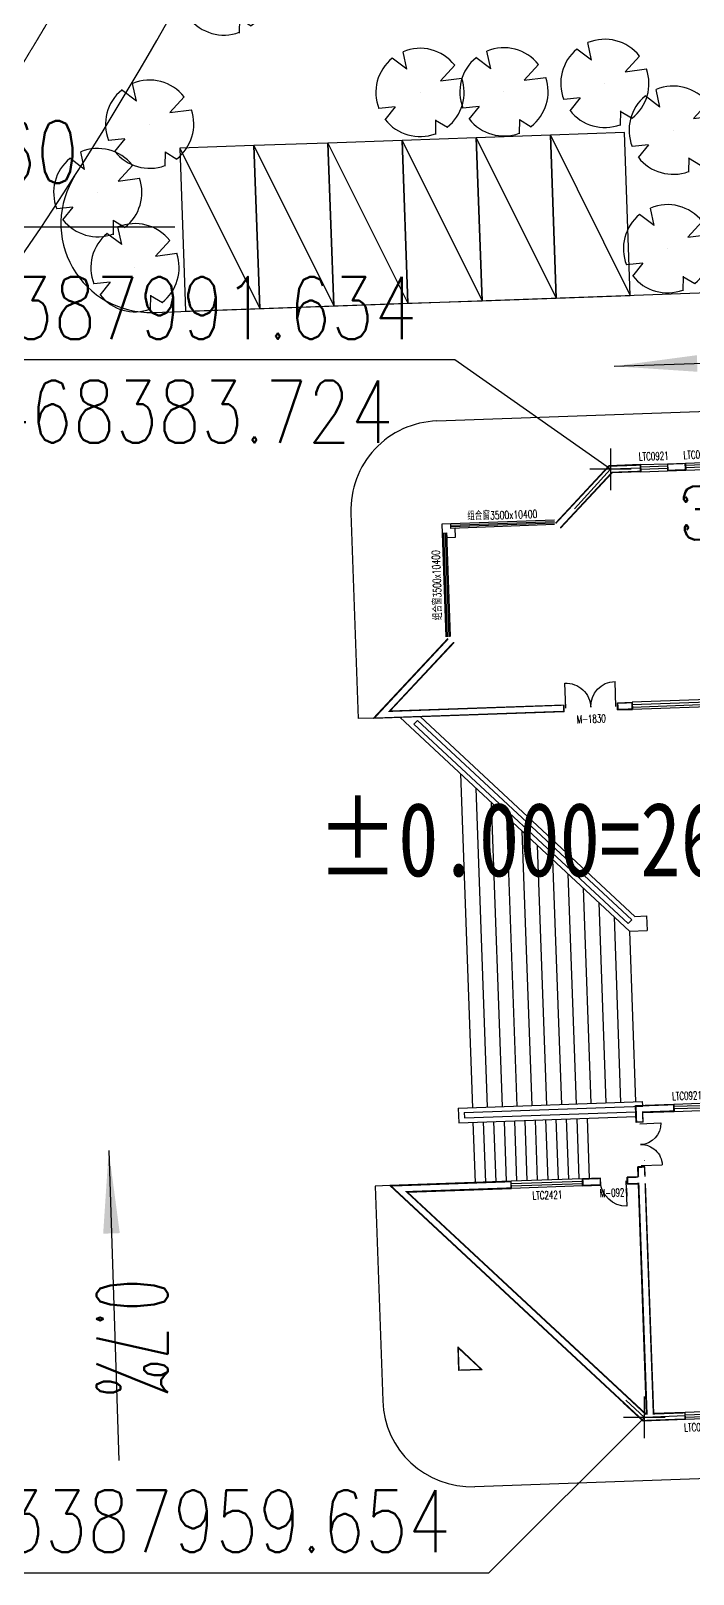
# Model space of a CAD drawing. Header units: millimetres. Extents: x 468001845 to 468595845, y 3387484553 to 3388325553.
# Drawn here: x 468364187 to 468386506, y 3387954367 to 3388006421 of the extents above; entities that cross this region are included whole.
import ezdxf
from ezdxf.enums import TextEntityAlignment as Align

# ---------------------------------------------------------------- set-up
doc = ezdxf.new("R2010")
doc.units = ezdxf.units.MM
for name, pattern in [('10', [1, 0.5, 0.5]), ('ACAD_ISO04W100', [30.5, 24, -3, 0.5, -3]), ('CENTER', [2, 1.25, -0.25, 0.25, -0.25]), ('CONTINOUS', [0])]:
    doc.linetypes.add(name, pattern=pattern)
for name, color, linetype in [('DE', 134, 'Continuous'), ('H', 8, 'CONTINOUS'), ('N-ROAD', 4, 'Continuous'), ('PUB_DIM', 3, 'Continuous'), ('PUB_TEXT', 7, 'Continuous'), ('PUB_WALL', 255, 'Continuous'), ('ROAD-XING', 1, 'CENTER'), ('STAIR', 121, 'Continuous'), ('TEXT', 7, 'Continuous'), ('WALL', 7, 'Continuous'), ('WINDOW', 4, 'Continuous'), ('WINDOW_TEXT', 7, 'Continuous'), ('树', 104, 'Continuous')]:
    doc.layers.add(name, color=color, linetype=linetype)
doc.styles.add('-黑体', font='', dxfattribs={"width": 0.8})
doc.styles.add('_DIMFONT', font='TXT.shx')
doc.styles.add('_TXT', font='SIMPLEX.shx', dxfattribs={"width": 0.6})
doc.styles.add('DIM_FONT', font='SIMPLEX.shx', dxfattribs={"width": 0.8})
doc.styles.add('HZ1', font='COMPLEX', dxfattribs={"width": 0.7, "bigfont": 'FS64F'})
doc.styles.add('HZ_TXT', font='TXT.shx', dxfattribs={"width": 0.8, "bigfont": 'hztxt.shx'})
doc.styles.add('SIMPLEX', font='SIMPLEX.SHX')
doc.styles.get('-黑体').set_extended_font_data('SimHei')

# ---------------------------------------------------------------- blocks, each defined once
blk = doc.blocks.new('A$C7A7F17D7')
at = {"layer": '树'}
for p, q in [((1064.461977899075, 2275.075304031372), (579.6998383104801, 2669.184027671814)), ((1064.461977899075, 2275.075304031372), (958.6176670789719, 2872.060528278351)), ((2684.034389317036, 2356.799400806427), (2182.173370778561, 1845.556018829346)), ((2182.173370778561, 1845.556018829346), (2905.45302733779, 1913.526818275452)), ((1482.531437784433, 1479.69945526123), (1482.690974116325, 1479.782811641693)), ((1482.569528102875, 1479.820901870728), (1482.652883768082, 1479.661365032196)), ((628.8908385932446, 1018.702308177948), (80.07702097296715, 984.2144150733948)), ((628.8908385932446, 1018.702308177948), (267.8052891492844, 598.5173497200012)), ((1973.848592251539, 534.5792412757874), (1948.418229550123, 42.34585094451904)), ((1969.908418238163, 527.3291530609131), (2362.026458621025, 273.7304320335388))]:
    blk.add_line(p, q, dxfattribs=at)
for start, end in [(127.1476123115546, 199.4587282398993), (36.13004591824089, 110.624761029471), (306.0239023919269, 16.95503475318158), (215.8357190449334, 288.3017409415276)]:
    blk.add_arc((1482.611206114292, 1479.74113368988), 1487.497519003983, start, end, dxfattribs=at)
blk = doc.blocks.new('_ARROW')
blk.add_solid([(0, 0), (-1, 0.1), (-1, -0.1)])
blk = doc.blocks.new('A$C025E5261')
at = {"layer": 'PUB_DIM'}
blk.add_lwpolyline([(5.960464477539062e-08, 408.0407643318176), (10462.66255837679, 753.7422709465027)], dxfattribs=at)
at = {"layer": 'PUB_DIM', "xscale": 2800, "yscale": 2800, "zscale": 2800, "rotation": 181.892446957}
blk.add_blockref('_ARROW', (5.960464477539062e-08, 408.0407643318176), dxfattribs=at)
at = {"layer": 'PUB_TEXT', "style": '_TXT', "width": 0.5249999999999999}
blk.add_text('0.5%', height=2400, dxfattribs=at).set_placement((4334.559077739716, -4.76837158203125e-07))
blk = doc.blocks.new('30903211455112')
for p, q in [((-1750, 74.9999999999709), (1750, 74.9999999999709)), ((-1750, 24.7499999999709), (1750, 24.7499999999709)), ((-1750, -24.7500000000291), (1750, -24.7500000000291)), ((-1750, -75.0000000000291), (1750, -75.0000000000291))]:
    blk.add_line(p, q)
at = {"style": 'SIMPLEX', "flags": 9}
blk.add_attdef('A', text='', height=1, dxfattribs=at).set_placement((0, -2.91038304567337e-11), align=Align.MIDDLE)
blk = doc.blocks.new('_WBLK')
for p, q in [((-0.5, 0.5), (0.5, 0.5)), ((0.5, 0.1666666666666666), (-0.5, 0.1666666666666666)), ((0.5, -0.1666666666666667), (-0.5, -0.1666666666666667)), ((-0.4999999999999999, -0.5), (0.5, -0.5))]:
    blk.add_line(p, q)
at = {"layer": 'WINDOW_TEXT', "style": 'SIMPLEX', "flags": 9}
blk.add_attdef('A', text='', height=1, dxfattribs=at).set_placement((0, 1.5), align=Align.MIDDLE)
blk = doc.blocks.new('30903211504120')
for p, q in [((-1750, 74.9999999999709), (1750, 74.9999999999709)), ((-1750, 24.7499999999709), (1750, 24.7499999999709)), ((-1750, -24.7500000000291), (1750, -24.7500000000291)), ((-1750, -75.0000000000291), (1750, -75.0000000000291))]:
    blk.add_line(p, q)
at = {"style": 'SIMPLEX', "flags": 9}
blk.add_attdef('A', text='', height=1, dxfattribs=at).set_placement((0, 0), align=Align.MIDDLE)
blk = doc.blocks.new('_DBLK1')
for p, q in [((-0.47, 0), (-0.47, -0.47)), ((0.4699999999999999, 0), (0.4699999999999999, -0.47))]:
    blk.add_line(p, q)
for centre, start, end in [((-0.47, 0), 270, 0), ((0.4699999999999999, 0), 180, 270)]:
    blk.add_arc(centre, 0.47, start, end)
at = {"layer": 'WINDOW_TEXT', "style": 'SIMPLEX', "flags": 9}
blk.add_attdef('A', text='', height=1, dxfattribs=at).set_placement((0, 1.5), align=Align.MIDDLE)
blk = doc.blocks.new('_DBLK')
blk.add_line((-0.45, 0), (-0.45, -0.95))
blk.add_arc((-0.45, 0), 0.95, 270, 0)
at = {"layer": 'WINDOW_TEXT', "style": 'SIMPLEX', "flags": 9}
blk.add_attdef('A', text='', height=1, dxfattribs=at).set_placement((0, 1.5), align=Align.MIDDLE)
blk = doc.blocks.new('A$C71E140F5')
at = {"layer": 'PUB_WALL'}
for points in [[(6527.03649690561, 35317.07993376159, 35, 35, 0), (8332.162128234806, 37122.20556509082, 35, 35, 0), (9292.499610606814, 37122.20556509082, 35, 35, 0), (9292.499610606814, 37327.20556509079, 35, 35, 0), (8247.248347948189, 37327.20556509079, 35, 35, 0), (6382.079606762272, 35462.03682390475, 35, 35, 0)], [(2797.330869420781, 31587.37430627676, 35, 35, 0), (537.1621282347478, 29327.20556509082, 35, 35, 0), (6422.205238091585, 29327.20556509079, 35, 35, 0), (6422.205238091527, 29122.20556509079, 35, 35, 0), (42.2483479482471, 29122.20556509084, 35, 35, 0), (2622.373979277501, 31702.33119642004, 35, 35, 0)], [(8592.205238091527, 13344.70556509082, 35, 35, 0), (8592.205238091527, 13657.20556509076, 35, 35, 0), (8387.205238091527, 13657.20556509082, 35, 35, 0), (8387.205238091527, 13344.70556509076, 35, 35, 0)], [(-0.0003893931861966848, 13327.20556509134, 35, 35, 0), (4072.499610606814, 13327.20556509076, 35, 35, 0), (4072.49961060693, 13122.2055650907, 35, 35, 0), (537.1621282347478, 13122.20556509079, 35, 35, 0), (8332.16212823469, 5327.205565090844, 35, 35, 0), (8387.499610606814, 5327.205565090815, 35, 35, 0), (8387.499610606814, 13122.20556509079, 35, 35, 0), (8017.499610606872, 13122.20556509076, 35, 35, 0), (8017.499610606872, 13327.20556509084, 35, 35, 0), (8369.705238091527, 13327.20556509128, 35, 35, 0)], [(12.37397927755956, 13357.07993376156, 35, 35, 0), (8247.248347948364, 5122.205565090815, 35, 35, 0), (9657.205238091585, 5122.205565090786, 35, 35, 0), (9657.205238091585, 5327.205565090786, 35, 35, 0), (8592.499610606872, 5327.205565090786, 35, 35, 0), (8592.499610606814, 13104.70556509076, 35, 35, 0)]]:
    blk.add_lwpolyline(points, format="xyseb", dxfattribs=at)
for points in [[(10227.49961060681, 37327.20556509076, 35, 35, 0), (10802.49961060681, 37327.20556509082, 35, 35, 0), (10802.49961060681, 37122.20556509076, 35, 35, 0), (10227.49961060681, 37122.20556509084, 35, 35, 0)], [(8257.205238091527, 29122.20556509076, 35, 35, 0), (8722.205238091527, 29122.20556509079, 35, 35, 0), (8722.205238091527, 29327.20556509079, 35, 35, 0), (8257.205238091527, 29327.20556509073, 35, 35, 0)], [(8592.205238091585, 15192.20556509079, 35, 35, 0), (8387.205238091527, 15192.20556509079, 35, 35, 0), (8387.205238091468, 15727.20556509076, 35, 35, 0), (9642.205238091527, 15727.20556509073, 35, 35, 0), (9642.205238091527, 15522.20556509076, 35, 35, 0), (8592.205238091527, 15522.20556509076, 35, 35, 0)], [(7082.499610606872, 13122.20556509076, 35, 35, 0), (7082.499610606814, 13327.20556509076, 35, 35, 0), (6507.499610606814, 13327.20556509076, 35, 35, 0), (6507.499610606814, 13122.20556509073, 35, 35, 0)], [(2847.456500749744, 7042.205565090524, 35, 35, 0), (2107.205238091352, 7782.456827748916, 35, 35, 0), (2107.205238091294, 7042.205565090611, 35, 35, 0)]]:
    blk.add_lwpolyline(points, format="xyseb", close=True, dxfattribs=at)
at = {"layer": 'PUB_WALL', "const_width": 35}
blk.add_lwpolyline([(8609.999610606814, 13884.70556509076, 0.9999999999999999), (8609.705238091527, 13884.70556509076, 0.9999999999999999)], format="xyb", dxfattribs=at)
at = {"layer": 'STAIR', "ltscale": 0.05}
for p, q in [((8369.705238091527, 21634.99993760604), (899.9996106067556, 29104.70556509082)), ((1487.496236234438, 28990.97048285816), (1360.217015620787, 28863.69126224463)), ((8335.789111956838, 21888.11916590857), (1360.217015620787, 28863.69126224463)), ((8463.06833257043, 22015.39838652211), (1487.496236234438, 28990.97048285816)), ((8572.669883654336, 22124.99993760604), (1592.964256169565, 29104.70556509079)), ((2869.705238091468, 27134.99993760613), (2869.705238091527, 15869.70556509082)), ((3369.705238091527, 26634.99993760604), (3369.705238091527, 15869.70556509082)), ((3869.705238091527, 26134.99993760607), (3869.705238091527, 15869.70556509082)), ((4369.705238091527, 25634.99993760604), (4369.705238091527, 15869.70556509082)), ((4869.705238091468, 25134.99993760607), (4869.705238091527, 15869.70556509082)), ((5369.705238091527, 24634.99993760604), (5369.705238091527, 15869.70556509082)), ((5869.705238091527, 24134.99993760607), (5869.705238091527, 15869.70556509082)), ((6369.705238091527, 23634.99993760607), (6369.705238091527, 15869.70556509082)), ((6869.705238091585, 23134.99993760602), (6869.705238091527, 15869.70556509082)), ((7369.705238091527, 22634.99993760604), (7369.705238091527, 15869.70556509082)), ((7869.705238091527, 22134.99993760604), (7869.705238091527, 15869.70556509082)), ((8463.06833257043, 22015.39838652211), (8335.789111956838, 21888.11916590857)), ((8572.669883654336, 22124.99993760604), (8969.705238091527, 22124.99993760604)), ((8969.705238091527, 22124.99993760604), (8969.705238091527, 21634.99993760604)), ((8369.705238091527, 21634.99993760607), (8369.705238091527, 15869.7055650907)), ((8369.705238091527, 21634.99993760604), (8969.705238091527, 21634.99993760604)), ((2389.705238091527, 15869.70556509082), (8609.705238091585, 15869.7055650907)), ((2389.705238091527, 15869.70556509082), (2389.705238091527, 15379.70556509079)), ((2589.705238091527, 15714.70556509084), (8609.705238091585, 15714.7055650907)), ((2589.705238091527, 15714.70556509084), (2589.705238091527, 15534.70556509076)), ((8609.705238091527, 15744.70556509073), (8609.705238091585, 15869.7055650907)), ((2389.705238091527, 15379.70556509079), (8369.705238091527, 15379.70556509076)), ((2589.705238091527, 15534.70556509079), (8369.705238091527, 15534.70556509076)), ((2869.705238091527, 15379.70556509079), (2869.705238091527, 13344.70556509076)), ((3219.705238091527, 15379.70556509079), (3219.705238091527, 13344.70556509076)), ((3569.705238091527, 15379.70556509079), (3569.705238091527, 13344.70556509076)), ((3919.705238091527, 15379.70556509079), (3919.705238091527, 13344.70556509076)), ((4269.705238091527, 15379.70556509079), (4269.705238091527, 13344.70556509076)), ((4619.705238091527, 15379.70556509079), (4619.705238091527, 13344.70556509076)), ((4969.705238091527, 15379.70556509079), (4969.705238091527, 13344.70556509076)), ((5319.705238091527, 15379.70556509079), (5319.705238091527, 13344.70556509076)), ((5669.705238091527, 15379.70556509079), (5669.705238091527, 13344.70556509076)), ((6019.705238091527, 15379.70556509079), (6019.705238091527, 13344.70556509076)), ((6369.705238091527, 15379.70556509079), (6369.705238091527, 13344.70556509076)), ((6719.705238091527, 15379.70556509079), (6719.705238091527, 13344.70556509076))]:
    blk.add_line(p, q, dxfattribs=at)
at = {"layer": 'WALL'}
for p, q in [((6369.705238091527, 35474.41119257553), (8239.999610606814, 37344.70556509082)), ((6539.410865576356, 35304.70556509082), (8339.410865576356, 37104.70556509082)), ((9309.999610606814, 37344.70556509082), (8239.999610606814, 37344.70556509082)), ((9309.999610606814, 37104.70556509082), (8339.410865576356, 37104.70556509082)), ((9309.999610606814, 37344.70556509082), (9309.999610606814, 37104.70556509082)), ((10209.99961060681, 37344.70556509082), (10819.99961060681, 37344.70556509082)), ((10209.99961060681, 37344.70556509082), (10209.99961060681, 37104.70556509082)), ((10209.99961060681, 37104.70556509082), (10819.99961060681, 37104.70556509082)), ((10819.99961060681, 37344.70556509082), (10819.99961060681, 37104.70556509082)), ((-0.0003893932444043458, 29104.70556509082), (2609.999610606756, 31714.70556509082)), ((579.4108655762393, 29344.70556509076), (2809.705238091527, 31574.99993760599)), ((579.4108655762393, 29344.70556509076), (6439.705238091527, 29344.70556509082)), ((6439.705238091527, 29104.70556509082), (6439.705238091527, 29344.70556509082)), ((8239.705238091527, 29104.70556509082), (8239.705238091527, 29344.70556509082)), ((8239.705238091527, 29344.70556509076), (8739.705238091527, 29344.70556509079)), ((8739.705238091527, 29344.70556509079), (8739.705238091527, 29104.70556509079)), ((6439.705238091527, 29104.70556509082), (-0.0003893932444043458, 29104.70556509082)), ((8239.705238091527, 29104.70556509076), (8739.705238091527, 29104.70556509079)), ((8369.705238091527, 15744.70556509073), (9659.705238091527, 15744.70556509073)), ((8369.705238091527, 15174.70556509079), (8369.705238091527, 15744.7055650907)), ((9659.705238091527, 15744.70556509076), (9659.705238091527, 15504.70556509076)), ((8609.705238091527, 15174.70556509079), (8369.705238091527, 15174.70556509079)), ((8609.705238091527, 15504.70556509076), (9659.705238091527, 15504.70556509073)), ((8609.705238091527, 15174.70556509079), (8609.705238091527, 15504.70556509076)), ((8369.705238091527, 13344.70556509076), (8369.705238091527, 13674.70556509079)), ((8609.705238091527, 13674.70556509079), (8369.705238091527, 13674.70556509079)), ((8609.705238091527, 13344.70556509082), (8609.705238091527, 13674.70556509079)), ((-0.0003893931861966848, 13344.70556509079), (8239.999610606814, 5104.705565090786)), ((4089.999610606814, 13344.70556509076), (-0.0003893931861966848, 13344.70556509134)), ((579.4108655762975, 13104.70556509079), (8339.410865576298, 5344.705565090815)), ((579.4108655762975, 13104.70556509079), (4089.999610606814, 13104.70556509076)), ((4089.999610606814, 13104.70556509076), (4089.999610606814, 13344.70556509076)), ((6489.999610606814, 13104.70556509076), (6489.999610606814, 13344.70556509076)), ((7099.999610606814, 13344.70556509076), (6489.999610606814, 13344.70556509076)), ((6489.999610606814, 13104.70556509076), (7099.999610606814, 13104.70556509076)), ((7099.999610606814, 13104.70556509076), (7099.999610606814, 13344.70556509076)), ((7999.999610606814, 13104.70556509076), (7999.999610606814, 13344.70556509076)), ((8369.705238091527, 13344.70556509128), (7999.999610606814, 13344.70556509076)), ((7999.999610606814, 13104.70556509076), (8369.999610606814, 13104.70556509076)), ((8369.999610606814, 5344.705565090815), (8369.999610606814, 13104.70556509076)), ((8609.999610606814, 5344.705565090815), (8609.999610606814, 13104.70556509076)), ((2089.705238091294, 7824.705565090524), (2889.705238091294, 7024.705565090524)), ((2089.705238091294, 7824.705565090524), (2089.705238091294, 7024.705565090582)), ((2889.705238091294, 7024.705565090524), (2089.705238091294, 7024.705565090524)), ((8369.999610606814, 5344.705565090815), (8339.410865576298, 5344.705565090815)), ((9674.705238091527, 5344.705565090815), (8609.999610606814, 5344.705565090815)), ((9674.705238091527, 5104.705565090786), (9674.705238091527, 5344.705565090815)), ((9674.705238091527, 5104.705565090786), (8239.999610606814, 5104.705565090786))]:
    blk.add_line(p, q, dxfattribs=at)
blk.add_lwpolyline([(2539.705238091527, 35574.70556509076), (2539.705238091527, 35274.70556509076), (2689.705238091527, 35274.70556509076), (2689.705238091527, 35124.70556509076), (2989.705238091527, 35124.70556509076), (2989.705238091527, 35424.70556509076), (2839.705238091527, 35424.70556509076), (2839.705238091527, 35574.70556509076)], close=True, dxfattribs=at)
blk.add_arc((8609.85242434917, 13884.70556509076), 0.1471862576436251, 0, 180, dxfattribs=at)
at = {"layer": 'WINDOW'}
ref = blk.add_blockref('_WBLK', (9759.999610606814, 37224.70556509082), dxfattribs=dict(at, xscale=900, yscale=239.9999999999999, zscale=900))
ref.add_attrib('A', 'LTC0921', dxfattribs={"layer": 'WINDOW_TEXT', "height": 270, "style": '_TXT', "width": 0.65, "flags": 8}).set_placement((9759.999610606814, 37614.70556509082), align=Align.MIDDLE)
ref = blk.add_blockref('_WBLK', (11269.99961060681, 37224.70556509082), dxfattribs=dict(at, xscale=900, yscale=239.9999999999999, zscale=900))
ref.add_attrib('A', 'LTC0921', dxfattribs={"layer": 'WINDOW_TEXT', "height": 270, "style": '_TXT', "width": 0.65, "flags": 8}).set_placement((11269.99961060681, 37614.70556509082), align=Align.MIDDLE)
ref = blk.add_blockref('30903211455112', (4589.705238091527, 35499.70556509082), dxfattribs=dict(at, rotation=180))
ref.add_attrib('A', '组合窗3500x10400', dxfattribs={"layer": '0', "height": 270, "style": 'HZ_TXT', "width": 0.7, "flags": 8}).set_placement((4589.705238091527, 35844.70556509082), align=Align.MIDDLE)
ref = blk.add_blockref('30903211504120', (2614.705238091527, 33524.70556509079), dxfattribs=dict(at, rotation=270))
ref.add_attrib('A', '组合窗3500x10400', dxfattribs={"layer": '0', "height": 270, "rotation": 90, "style": 'HZ_TXT', "width": 0.7, "flags": 8}).set_placement((2269.705238091527, 33524.70556509079), align=Align.MIDDLE)
ref = blk.add_blockref('_DBLK1', (7339.705238091527, 29224.70556509082), dxfattribs=dict(at, xscale=1800, yscale=-1800, zscale=1800))
ref.add_attrib('A', 'M-1830', dxfattribs={"layer": 'WINDOW_TEXT', "height": 270, "style": '_TXT', "width": 0.65, "flags": 8}).set_placement((7339.705238091527, 28834.70556509082), align=Align.MIDDLE)
ref = blk.add_blockref('_WBLK', (12389.70523809153, 29224.70556509079), dxfattribs=dict(at, xscale=7300, yscale=239.9999999999999, zscale=7300, rotation=180))
ref.add_attrib('A', 'LTC7321', dxfattribs={"layer": 'WINDOW_TEXT', "height": 270, "style": '_TXT', "width": 0.7, "flags": 8}).set_placement((12389.70523809153, 28834.70556509079), align=Align.MIDDLE)
ref = blk.add_blockref('_WBLK', (10109.70523809153, 15624.70556509076), dxfattribs=dict(at, xscale=900, yscale=239.9999999999999, zscale=900))
ref.add_attrib('A', 'LTC0921', dxfattribs={"layer": 'WINDOW_TEXT', "height": 270, "style": '_TXT', "width": 0.65, "flags": 8}).set_placement((10109.70523809153, 16014.70556509076), align=Align.MIDDLE)
at = {"layer": 'WINDOW', "xscale": 1500, "yscale": -1500, "zscale": 1500, "rotation": 270}
blk.add_blockref('_DBLK1', (8489.705238091527, 14424.70556509079), dxfattribs=at)
at = {"layer": 'WINDOW'}
ref = blk.add_blockref('_WBLK', (5289.999610606814, 13224.70556509076), dxfattribs=dict(at, xscale=2400, yscale=239.9999999999999, zscale=2400, rotation=180))
ref.add_attrib('A', 'LTC2421', dxfattribs={"layer": 'WINDOW_TEXT', "height": 270, "style": '_TXT', "width": 0.65, "flags": 8}).set_placement((5289.999610606814, 12834.70556509076), align=Align.MIDDLE)
ref = blk.add_blockref('_DBLK', (7549.999610606814, 13224.70556509076), dxfattribs=dict(at, xscale=900, yscale=-900, zscale=900, rotation=180))
ref.add_attrib('A', 'M-0921', dxfattribs={"layer": 'WINDOW_TEXT', "height": 270, "style": '_TXT', "width": 0.65, "flags": 8}).set_placement((7549.999610606814, 12834.70556509076), align=Align.MIDDLE)
ref = blk.add_blockref('_WBLK', (10124.70523809153, 5224.705565090815), dxfattribs=dict(at, xscale=900, yscale=240.0000000000291, zscale=900, rotation=180))
ref.add_attrib('A', 'LTC0921', dxfattribs={"layer": 'WINDOW_TEXT', "height": 270, "style": '_TXT', "width": 0.65, "flags": 8}).set_placement((10124.70523809153, 4834.705565090786), align=Align.MIDDLE)
blk = doc.blocks.new('_DIMZB1')
blk.add_line((0, 0), (3000, 0))
at = {"style": '_DIMFONT', "width": 0.8}
for tag, p in [('X=', (1500, 250)), ('Y=', (1500, -250))]:
    blk.add_attdef(tag, text='', height=300, dxfattribs=at).set_placement(p, align=Align.MIDDLE)

msp = doc.modelspace()

# ---------------------------------------------------------------- linework, layer by layer
for p, q in [((468377866.9631591, 3387993262.856746), (468409516.8682208, 3387994390.86811)), ((468382419.0652364, 3387990383.564561), (468383669.13972, 3387991751.717856)), ((468382507.6547611, 3387990302.620777), (468383723.7526028, 3387991633.588084)), ((468384742.7349135, 3387991669.904896), (468383723.7526028, 3387991633.588084)), ((468375744.7232086, 3387983241.568889), (468375222.8827456, 3387983222.970352)), ((468376289.1919788, 3387967473.456565), (468375784.8404115, 3387967455.481336)), ((468384153.6915794, 3387960150.250975), (468384817.4531517, 3387959532.174467)), ((468384235.4682943, 3387960238.072208), (468384862.8531208, 3387959653.868723)), ((468386251.2484435, 3387959583.275327), (468384817.4531517, 3387959532.174467)), ((468386246.974324, 3387959703.199186), (468384862.8531208, 3387959653.868723))]:
    msp.add_line(p, q)
msp.add_arc((468377973.8161459, 3387990264.760277), 3000, 92.04117305613175, 182.0411829300015)
at = {"layer": 'DE'}
for p, q in [((468371701.8742718, 3388002549.162949), (468374396.1851383, 3387997141.696911)), ((468374200.2879962, 3388002638.207105), (468376894.5988627, 3387997230.741067)), ((468376698.7017207, 3388002727.25126), (468379393.0125871, 3387997319.785222)), ((468379197.115445, 3388002816.295416), (468381891.4263116, 3387997408.829378)), ((468381695.5291694, 3388002905.339571), (468384389.840036, 3387997497.873533)), ((468369203.4605473, 3388002460.118793), (468371897.7714139, 3387997052.652755))]:
    msp.add_line(p, q, dxfattribs=at)
for points in [[(468369203.4605473, 3388002460.118793), (468369399.3576895, 3387996963.6086), (468371897.7714139, 3387997052.652755), (468371701.8742718, 3388002549.162949)], [(468371701.8742718, 3388002549.162949), (468371897.7714139, 3387997052.652755), (468374396.1851383, 3387997141.696911), (468374200.2879962, 3388002638.207105)], [(468374200.2879962, 3388002638.207105), (468374396.1851383, 3387997141.696911), (468376894.5988627, 3387997230.741067), (468376698.7017207, 3388002727.25126)], [(468376698.7017207, 3388002727.25126), (468376894.5988627, 3387997230.741067), (468379393.0125871, 3387997319.785222), (468379197.115445, 3388002816.295416)], [(468379197.115445, 3388002816.295416), (468379393.0125871, 3387997319.785222), (468381891.4263116, 3387997408.829378), (468381695.5291694, 3388002905.339571)], [(468381695.5291694, 3388002905.339571), (468381891.4263116, 3387997408.829378), (468384389.840036, 3387997497.873533), (468384193.9428939, 3388002994.383727)]]:
    msp.add_lwpolyline(points, close=True, dxfattribs=at)
at = {"layer": 'H', "color": 8}
msp.add_arc((468274276.8442379, 3388060015.354286), 108500, 315.6372498343334, 327.3879742533403, dxfattribs=at)
at = {"layer": 'N-ROAD'}
for p, q in [((468368304.5206395, 3387996924.588305), (468413371.859531, 3387998530.800717)), ((468374975.7196766, 3387990157.90729), (468375222.8827457, 3387983222.970352)), ((468375784.8404115, 3387967455.481336), (468376043.1810137, 3387960206.923563)), ((468398193.8698462, 3387957994.475494), (468379148.1304696, 3387957315.68008))]:
    msp.add_line(p, q, dxfattribs=at)
for centre, radius, start, end in [((468274276.8442379, 3388060015.354286), 108500, 327.3879742533403, 347.386212950669), ((468368197.6676528, 3387999922.684774), 3000, 147.3879742533403, 272.0411730561318), ((468379041.277483, 3387960313.776548), 3000, 182.0411829300015, 272.0411730561318)]:
    msp.add_arc(centre, radius, start, end, dxfattribs=at)
at = {"layer": 'PUB_DIM'}
for p, q in [((468360717.7603269, 3387999810.759251), (468369037.7603269, 3387999810.759251)), ((468383723.7526028, 3387991633.588084), (468378473.7526028, 3387995325.630907)), ((468383723.7526028, 3387992333.588084), (468383723.7526028, 3387990933.588084)), ((468384423.7526028, 3387991633.588084), (468383023.7526028, 3387991633.588084)), ((468384862.8531208, 3387958953.868723), (468384862.8531208, 3387960353.868723)), ((468384862.8531208, 3387959653.868723), (468379612.8531208, 3387954403.868723)), ((468385562.8531208, 3387959653.868723), (468384162.8531208, 3387959653.868723))]:
    msp.add_line(p, q, dxfattribs=at)
msp.add_lwpolyline([(468366810.1183699, 3387968658.40119), (468367155.8198765, 3387958195.738632)], dxfattribs=at)
at = {"layer": 'ROAD-XING', "linetype": 'ACAD_ISO04W100', "ltscale": 0.1}
msp.add_arc((468274276.8442379, 3388060015.354286), 105000, 272.0411730561318, 160.1458039494448, dxfattribs=at)

# ---------------------------------------------------------------- block references
msp.add_blockref('A$C025E5261', (468383846.3701953, 3387994701.390295))
at = {"rotation": 2.041173457488333}
msp.add_blockref('A$C71E140F5', (468376764.4995837, 3387954137.218366), dxfattribs=at)
at = {"layer": 'PUB_DIM'}
ref = msp.add_blockref('_DIMZB1', (468378473.7526028, 3387995325.630907), dxfattribs=dict(at, xscale=7, yscale=7, zscale=7, rotation=180))
ref.add_attrib('X=', 'Y=468383.724', dxfattribs={"layer": '0', "height": 2100, "style": '_DIMFONT', "width": 0.8}).set_placement((468367973.7526028, 3387993575.630907), align=Align.MIDDLE)
ref.add_attrib('Y=', 'X=3387991.634', dxfattribs={"layer": '0', "height": 2100, "style": '_DIMFONT', "width": 0.8}).set_placement((468367973.7526028, 3387997075.630907), align=Align.MIDDLE)
at = {"layer": 'PUB_DIM', "xscale": 2800, "yscale": 2800, "zscale": 2800, "rotation": 91.89244695699999}
msp.add_blockref('_ARROW', (468366810.1183699, 3387968658.40119), dxfattribs=at)
at = {"layer": 'PUB_DIM'}
ref = msp.add_blockref('_DIMZB1', (468379612.8531208, 3387954403.868723), dxfattribs=dict(at, xscale=-7, yscale=7, zscale=7))
ref.add_attrib('X=', 'X=3387959.654', dxfattribs={"layer": '0', "height": 2100, "style": '_DIMFONT', "width": 0.8}).set_placement((468369112.8531208, 3387956153.868723), align=Align.MIDDLE)
ref.add_attrib('Y=', 'Y=468384.863', dxfattribs={"layer": '0', "height": 2100, "style": '_DIMFONT', "width": 0.8}).set_placement((468369112.8531208, 3387952653.868723), align=Align.MIDDLE)
at = {"layer": '树', "rotation": 2.041173454315652}
for p in [(468369261.6689684, 3388006235.630194), (468382102.6735516, 3388003118.646626), (468375873.3940614, 3388002813.502772), (468378701.6339408, 3388002831.169796), (468366759.4112911, 3388001740.49756), (468384405.4585584, 3388001538.094985), (468365011.1830679, 3387999433.647561), (468384215.1073905, 3387997541.015626), (468366266.2647716, 3387996901.313916)]:
    msp.add_blockref('A$C7A7F17D7', p, dxfattribs=at)

# ---------------------------------------------------------------- texts
at = {"layer": 'PUB_DIM', "style": 'DIM_FONT', "width": 0.8}
msp.add_text('24.860', height=2100, dxfattribs=at).set_placement((468365803.7603269, 3388001280.759251), align=Align.RIGHT)
at = {"layer": 'PUB_TEXT', "style": '-黑体', "width": 0.8}
msp.add_text('%%p0.000=26.400（黄海高程）', height=2500, dxfattribs=at).set_placement((468373843.1684342, 3387977904.367498))
at = {"layer": 'PUB_TEXT', "style": '_TXT', "width": 0.5249999999999999}
msp.add_text('0.7%', height=2400, rotation=270, dxfattribs=at).set_placement((468366402.0776051, 3387964323.842113))
at = {"layer": 'TEXT', "linetype": '10', "style": 'HZ1', "width": 0.8}
msp.add_text('3F', height=1800, rotation=2.041173454313174, dxfattribs=at).set_placement((468386055.7253998, 3387989235.10041, -54766.77071000131))

doc.saveas('drawing.dxf')
